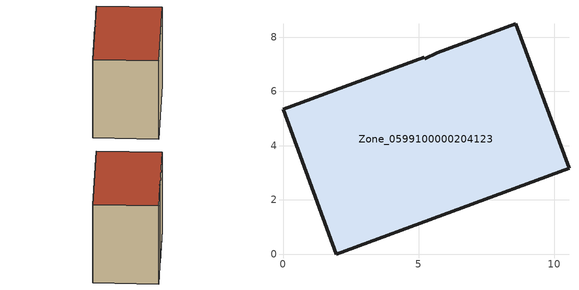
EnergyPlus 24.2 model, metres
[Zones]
Zone_0599100000204123
 floor ground (C_G): 0,5.34 5.2,7.25 5.22,7.2 5.69,7.43 8.58,8.49 10.54,3.16 1.96,0 z0
 wall outside (C_F): 10.54,3.16 8.58,8.49 5.69,7.43 5.22,7.2 5.2,7.25 0,5.34 1.96,0 10.54,3.16 z0:7.82
 roof outside (C_R): 5.2,7.25 0,5.34 1.96,0 10.54,3.16 8.58,8.49 5.69,7.43 5.22,7.2 z7.82
[BUILDING]
Pand.0599100000204123: North Axis=0; Terrain=City; Loads Convergence Tolerance Value=0.04; Temperature Convergence Tolerance Value=0.4; Solar Distribution=FullExterior; Maximum Number of Warmup Days=25; Minimum Number of Warmup Days=1
[Site:Location]
Rotterdam.The.Hague.AP_ZH_NLD Design_Conditions: Latitude=51.96; Longitude=4.45; Time Zone=1; Elevation=-4.5
[SITE:GROUNDTEMPERATURE:BUILDINGSURFACE]
18, 18, 18, 18, 18, 18, 18, 18, 18, 18, 18, 18
[MATERIAL] Thermal Absorptance=0.9; Solar Absorptance=0.7; Visible Absorptance=0.7
Name | Roughness | Thickness | Conductivity | Density | Specific Heat
G.TC.1975-1991 | MediumSmooth | 0.15 | 0.288461 | 540 | 1210
F.TC.1975-1991 | Rough | 0.3 | 0.230769 | 1920 | 840
R.TC.1975-1991 | MediumRough | 0.2 | 0.153846 | 1500 | 1000
[CONSTRUCTION]
C_G: G.TC.1975-1991
C_F: F.TC.1975-1991
C_R: R.TC.1975-1991
[ZONE]
Zone_0599100000204123: Type=1; Multiplier=1; Ceiling Height=Autocalculate; Volume=Autocalculate; Floor Area=autocalculate; Part of Total Floor Area=Yes
[ZONEINFILTRATION:DESIGNFLOWRATE]
Infil_Zone_0599100000204123: Zone or ZoneList or Space or SpaceList=Zone_0599100000204123; Schedule=AlwaysOn; Design Flow Rate Calculation Method=Flow/Area; Flow Rate per Floor Area=0.003; Constant Term Coefficient=1; Temperature Term Coefficient=0; Velocity Term Coefficient=0; Velocity Squared Term Coefficient=0
[HVACTEMPLATE:ZONE:IDEALLOADSAIRSYSTEM]
Zone_0599100000204123: Maximum Heating Supply Air Temperature=50; Minimum Cooling Supply Air Temperature=13; Maximum Heating Supply Air Humidity Ratio=0.0156; Minimum Cooling Supply Air Humidity Ratio=0.0077; Heating Limit=NoLimit; Cooling Limit=NoLimit; Dehumidification Control Type=ConstantSensibleHeatRatio; Cooling Sensible Heat Ratio=0.7; Dehumidification Setpoint=60; Humidification Control Type=None; Humidification Setpoint=30; Outdoor Air Method=None; Outdoor Air Flow Rate per Person=0.00944; Outdoor Air Flow Rate per Zone Floor Area=0; Outdoor Air Flow Rate per Zone=0; Demand Controlled Ventilation Type=None; Outdoor Air Economizer Type=NoEconomizer; Heat Recovery Type=None; Sensible Heat Recovery Effectiveness=0.7; Latent Heat Recovery Effectiveness=0.65
[ZONECONTROL:THERMOSTAT]
ThermostatControl_Zone_0599100000204123: Zone or ZoneList=Zone_0599100000204123; Control Type Schedule=DualSetpointControlType; Control 1=Thermostat_Zone_0599100000204123; Temperature Difference Between Cutout And Setpoint=0
[THERMOSTATSETPOINT:DUALSETPOINT]
Thermostat_Zone_0599100000204123: Heating Setpoint Temperature Schedule=HeatingSetpoint_Zone_0599100000204123; Cooling Setpoint Temperature Schedule=CoolingSetpoint_Zone_0599100000204123
[SCHEDULE:COMPACT]
HeatingSetpoint_Zone_0599100000204123: Through: 12/31, For: AllDays, Until: 24:00, 21
CoolingSetpoint_Zone_0599100000204123: Through: 12/31, For: AllDays, Until: 24:00, 24
DualSetpointControlType: Through: 12/31, For: AllDays, Until: 24:00, 4
AlwaysOn: Through: 12/31, For: AllDays, Until: 24:00, 1
